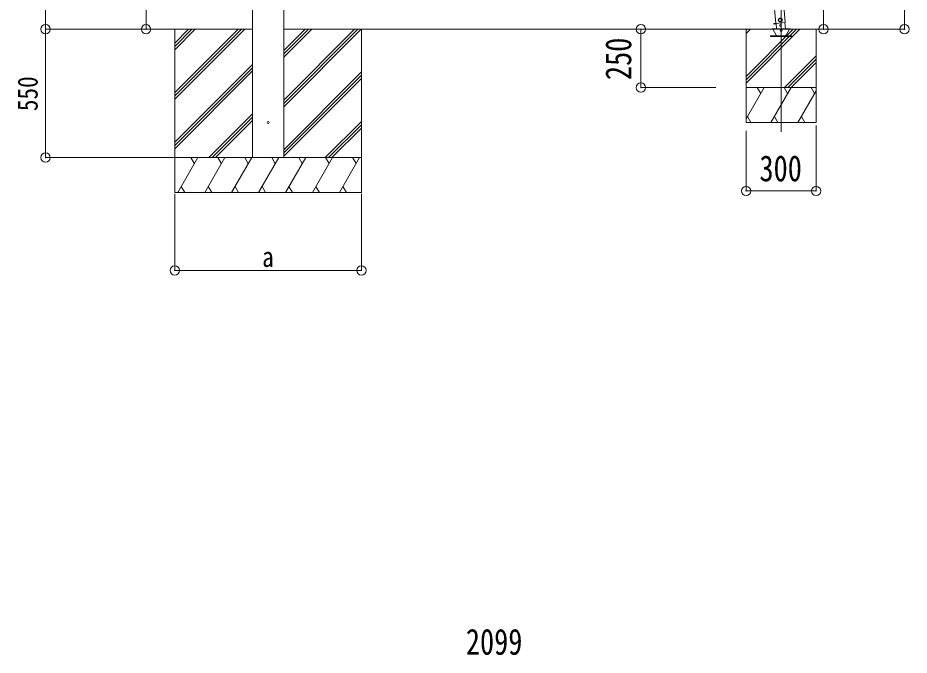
# Model space of a CAD drawing. Units: millimetres at full size, sheet at 1:40. Extents: x -11181 to 11305, y -7804 to 7716.
# Drawn here: x 3262 to 7082, y 423 to 3153 of the extents above; entities that cross this region are included whole.
import ezdxf
from ezdxf.enums import TextEntityAlignment as Align

# ---------------------------------------------------------------- set-up
doc = ezdxf.new("R2010")
doc.units = ezdxf.units.MM
doc.header["$LTSCALE"] = 40
doc.header["$PDMODE"] = 32
doc.header["$PDSIZE"] = 40
for name, color, linetype, lineweight in [('0-0_0', 7, 'Continuous', 9), ('0-1_本体', 4, 'Continuous', 9), ('0-2_部品', 7, 'Continuous', 9), ('0-A_寸法', 6, 'Continuous', 9), ('1-0_FRAME', 7, 'Continuous', 9), ('1-1_GLASS', 4, 'Continuous', 9), ('1-2_GLASS_SEAL', 4, 'Continuous', 9), ('1-8', 2, 'Continuous', 9), ('1-A', 6, 'Continuous', 9)]:
    doc.layers.add(name, color=color, linetype=linetype, lineweight=lineweight)
doc.styles.add('ＭＳ ゴシック', font='')
doc.styles.get('ＭＳ ゴシック').set_extended_font_data('MS Gothic')

msp = doc.modelspace()

# ---------------------------------------------------------------- linework, layer by layer
at = {"layer": '0-0_0'}
for p, q in [((4267.81, 3104.14), (3917.53, 3104.14)), ((3934.81, 3104.14), (3934.81, 2404.14)), ((3934.81, 2832.64), (4206.31, 3104.14)), ((3934.81, 2818.49), (4220.45, 3104.14)), ((3934.81, 2804.35), (4234.59, 3104.14)), ((3934.81, 3044.77), (3994.18, 3104.14)), ((3934.81, 3030.63), (4008.32, 3104.14)), ((3934.81, 3016.48), (4022.46, 3104.14)), ((4401.81, 3104.14), (6411.16, 3104.14)), ((4401.81, 2771.87), (4734.07, 3104.14)), ((4401.81, 2800.16), (4705.79, 3104.14)), ((4401.81, 2786.02), (4719.93, 3104.14)), ((4401.81, 2984.01), (4521.94, 3104.14)), ((4401.81, 2998.15), (4507.8, 3104.14)), ((4401.81, 3012.29), (4493.65, 3104.14)), ((4734.81, 3104.14), (4734.81, 2404.14)), ((3934.81, 2620.5), (4267.81, 2953.5)), ((3934.81, 2606.36), (4267.81, 2939.36)), ((3934.81, 2592.22), (4267.81, 2925.22)), ((4401.81, 2588.03), (4734.81, 2921.03)), ((4401.81, 2573.89), (4734.81, 2906.88)), ((4401.81, 2559.74), (4734.81, 2892.74)), ((4080.57, 2554.14), (4267.81, 2741.37)), ((4094.71, 2554.14), (4267.81, 2727.23)), ((4108.86, 2554.14), (4267.81, 2713.09)), ((4580.05, 2554.14), (4734.81, 2708.89)), ((4594.19, 2554.14), (4734.81, 2694.75)), ((4608.33, 2554.14), (4734.81, 2680.61)), ((4734.81, 2554.14), (3934.81, 2554.14)), ((3947.51, 2404.14), (4034.11, 2554.14)), ((4019.11, 2528.15), (4004.11, 2554.14)), ((4062.98, 2404.14), (4149.58, 2554.14)), ((4134.58, 2528.15), (4119.58, 2554.14)), ((4178.45, 2404.14), (4265.05, 2554.14)), ((4250.05, 2528.15), (4235.05, 2554.14)), ((4293.92, 2404.14), (4380.52, 2554.14)), ((4365.52, 2528.15), (4350.52, 2554.14)), ((4409.39, 2404.14), (4495.99, 2554.14)), ((4480.99, 2528.16), (4465.99, 2554.14)), ((4524.86, 2404.14), (4611.46, 2554.14)), ((4581.46, 2554.14), (4596.46, 2528.16)), ((4640.33, 2404.14), (4726.93, 2554.14)), ((4696.93, 2554.14), (4711.93, 2528.16)), ((3962.51, 2430.12), (3977.51, 2404.14)), ((4077.98, 2430.12), (4092.98, 2404.14)), ((4193.45, 2430.12), (4208.45, 2404.14)), ((4308.92, 2430.12), (4323.92, 2404.14)), ((4424.39, 2430.12), (4439.39, 2404.14)), ((4539.86, 2430.12), (4554.86, 2404.14)), ((4655.33, 2430.12), (4670.33, 2404.14)), ((3934.81, 2404.14), (4734.81, 2404.14))]:
    msp.add_line(p, q, dxfattribs=at)
at = {"layer": '0-1_本体'}
for p, q in [((4401.81, 5717.14), (4401.81, 2554.14)), ((4267.81, 5681.03), (4267.81, 2554.14))]:
    msp.add_line(p, q, dxfattribs=at)
at = {"layer": '0-2_部品', "color": 4}
msp.add_circle((4334.81, 2704.14), 4.5, dxfattribs=at)
at = {"layer": '0-A_寸法'}
for p, q in [((7062.4, 3104.14), (7062.4, 6102.69)), ((6715.29, 3104.14), (6715.29, 5920.93)), ((3380.97, 5696.54), (3380.97, 3104.14)), ((3811.63, 3104.14), (3811.63, 5604.12)), ((3380.97, 3104.14), (3934.81, 3104.14)), ((3380.97, 2554.14), (3380.97, 3104.14)), ((3811.63, 3104.14), (4249.28, 3104.14)), ((6715.29, 3104.14), (6380.98, 3104.14)), ((7062.4, 3104.14), (6411.16, 3104.14)), ((3380.97, 2554.14), (3934.81, 2554.14)), ((3934.81, 2070.82), (3934.81, 2398.27)), ((4734.81, 2070.82), (4734.81, 2398.27)), ((4734.81, 2070.82), (3934.81, 2070.82))]:
    msp.add_line(p, q, dxfattribs=at)
for p in [(3380.97, 3104.14), (3811.63, 3104.14), (6715.29, 3104.14), (7062.4, 3104.14), (3380.97, 2554.14), (3934.81, 2070.82), (4734.81, 2070.82)]:
    msp.add_point(p, dxfattribs=at)
at = {"layer": '1-0_FRAME'}
for p, q in [((6383.69, 3104.14), (6383.69, 2704.14)), ((6383.69, 3099.92), (6387.91, 3104.14)), ((6383.69, 2873.64), (6614.18, 3104.14)), ((6383.69, 3085.78), (6402.05, 3104.14)), ((6383.69, 2901.93), (6585.9, 3104.14)), ((6383.69, 2887.79), (6600.04, 3104.14)), ((6683.69, 3104.14), (6683.69, 2704.14)), ((6548.03, 2854.14), (6683.69, 2989.8)), ((6562.17, 2854.14), (6683.69, 2975.65)), ((6576.31, 2854.14), (6683.69, 2961.51)), ((6383.69, 2720.14), (6461.05, 2854.14)), ((6383.69, 2854.14), (6683.69, 2854.14)), ((6446.05, 2828.15), (6431.05, 2854.14)), ((6489.92, 2704.14), (6576.52, 2854.14)), ((6561.52, 2828.15), (6546.52, 2854.14)), ((6605.39, 2704.14), (6683.69, 2839.75)), ((6676.99, 2828.15), (6661.99, 2854.14)), ((6389.45, 2730.12), (6404.45, 2704.14)), ((6504.92, 2730.12), (6519.92, 2704.14)), ((6620.39, 2730.12), (6635.39, 2704.14)), ((6383.69, 2704.14), (6683.69, 2704.14))]:
    msp.add_line(p, q, dxfattribs=at)
at = {"layer": '1-1_GLASS'}
for p, q in [((6510.58, 3128.84), (6451.45, 3803.49)), ((6551.39, 3132.74), (6492.29, 3807.06)), ((6551.39, 3132.74), (6510.55, 3129.17))]:
    msp.add_line(p, q, dxfattribs=at)
at = {"layer": '1-2_GLASS_SEAL'}
for p, q in [((6510.56, 3129.17), (6551.39, 3132.74)), ((6552.48, 3104.45), (6550.01, 3132.62)), ((6493.81, 3105.14), (6573.8, 3105.14)), ((6493.81, 3104.14), (6493.81, 3105.14)), ((6493.81, 3104.14), (6573.8, 3104.14)), ((6512.5, 3078.14), (6497.78, 3103.64)), ((6511.98, 3129), (6502.12, 3128.13)), ((6502.12, 3128.13), (6511.98, 3128.99)), ((6502.12, 3128.13), (6502.3, 3126.14)), ((6512.16, 3127), (6502.3, 3126.14)), ((6511.96, 3129.29), (6514.07, 3105.12)), ((6569.84, 3103.64), (6555.12, 3078.14)), ((6573.8, 3105.14), (6573.8, 3104.14))]:
    msp.add_line(p, q, dxfattribs=at)
for points in [[(6529.21, 3151.06), (6523.07, 3146.75), (6523.72, 3139.27), (6530.52, 3136.1), (6536.67, 3140.41), (6536.02, 3147.88)], [(6578.56, 3073.14), (6578.56, 3075.14), (6488.56, 3075.14), (6488.56, 3073.14)]]:
    msp.add_lwpolyline(points, close=True, dxfattribs=at)
msp.add_lwpolyline([(6502.12, 3128.13), (6502.29, 3126.14), (6512.16, 3127)], dxfattribs=at)
for centre, radius in [((6529.87, 3143.58), 8.5), ((6529.87, 3143.58), 7.7), ((6529.87, 3143.58), 6.5), ((6531.51, 3120.36), 4)]:
    msp.add_circle(centre, radius, dxfattribs=at)
for centre, radius, start, end in [((6496.91, 3103.14), 1, 30, 90), ((6533.81, 3099.14), 4.25, 183.37229, 176.62771), ((6570.71, 3103.14), 1, 90, 150), ((6517.7, 3081.14), 6, 210, 270), ((6549.92, 3081.14), 6, 270, 330)]:
    msp.add_arc(centre, radius, start, end, dxfattribs=at)
at = {"layer": '1-8'}
msp.add_line((6533.81, 2665.05), (6533.81, 3109.23), dxfattribs=at)
at = {"layer": '1-A'}
for p, q in [((6533.81, 3337.09), (6533.81, 3104.14)), ((5932.78, 3104.14), (6254.41, 3104.14)), ((5932.78, 2854.14), (5932.78, 3104.14)), ((5932.78, 2854.14), (6254.41, 2854.14)), ((6683.69, 2411.09), (6683.69, 2691.79)), ((6383.69, 2411.09), (6383.69, 2668.14)), ((6383.69, 2411.09), (6683.69, 2411.09))]:
    msp.add_line(p, q, dxfattribs=at)
for p in [(5932.78, 3104.14), (5932.78, 2854.14), (6383.69, 2411.09), (6683.69, 2411.09)]:
    msp.add_point(p, dxfattribs=at)

# ---------------------------------------------------------------- texts
at = {"layer": '0-A_寸法', "color": 7, "style": 'ＭＳ ゴシック', "width": 0.85}
msp.add_text('550', height=86.02, rotation=90, dxfattribs=at).set_placement((3372.97, 2753.14), align=Align.BOTTOM_LEFT)
at = {"layer": '0-A_寸法', "color": 7, "style": 'ＭＳ ゴシック'}
for s, height, width, p in [('a', 86.02, 0.85, (4309.47, 2060.15)), ('2099', 111.4, 0.8, (5182.33, 391.01))]:
    msp.add_text(s, height=height, dxfattribs=dict(at, width=width)).set_placement(p, align=Align.BOTTOM_LEFT)
at = {"layer": '1-A', "color": 7, "style": 'ＭＳ ゴシック', "width": 0.8}
msp.add_text('250', height=111.4, rotation=90, dxfattribs=at).set_placement((5924.78, 2886.14), align=Align.BOTTOM_LEFT)
msp.add_text('300', height=111.4, dxfattribs=at).set_placement((6440.69, 2419.09), align=Align.BOTTOM_LEFT)

doc.saveas('drawing.dxf')
